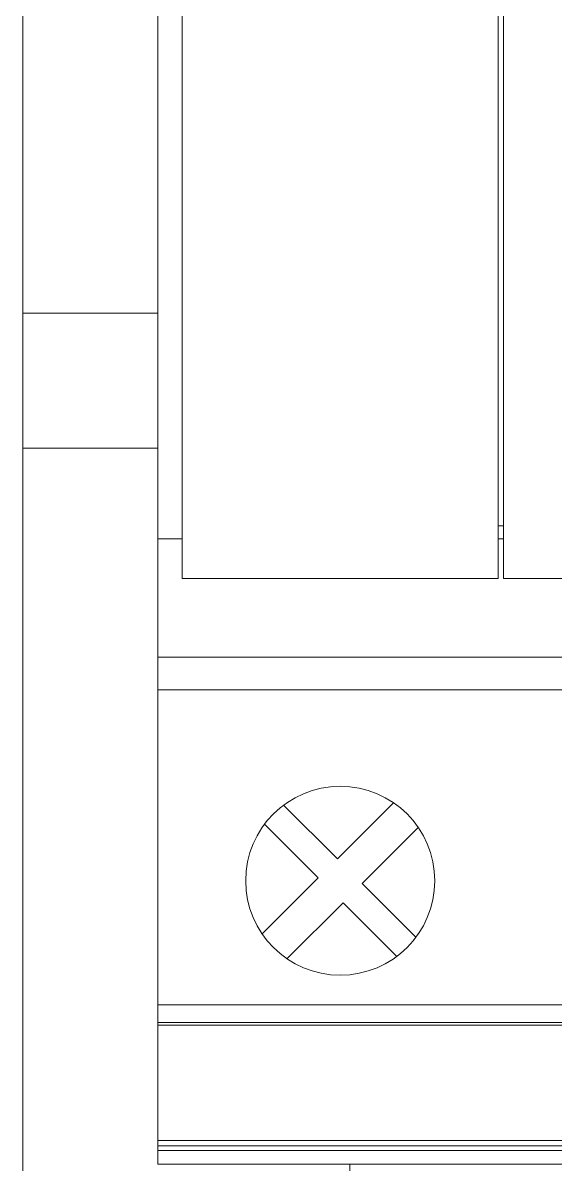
# Model space of a CAD drawing. Header units: millimetres. Extents: x 1359 to 3577, y 1333 to 3557.
# Drawn here: x 1601.07 to 1620.78, y 2722.53 to 2764.81 of the extents above; entities that cross this region are included whole.
import ezdxf

# ---------------------------------------------------------------- set-up
doc = ezdxf.new("R2010")
doc.units = ezdxf.units.MM
doc.layers.add('000-PI-Oprema', color=30, linetype='Continuous', lineweight=5)
doc.layers.add('002-PI-Kabelska kanalica', color=150, linetype='Continuous')

# ---------------------------------------------------------------- blocks, each defined once
blk = doc.blocks.new('PXC.surge - 2907874')
at = {"color": 0, "linetype": 'ByBlock', "lineweight": 0, "ltscale": 0.25}
blk.add_lwpolyline([(0, 89.8), (14.15, 89.8), (14.15, 96.459), (15.514, 96.459), (18.5, 97.259), (18.5, 97.859), (25.25, 97.859), (25.4, 97.859), (25.4, 0), (18.3, 0), (18.3, -0.4), (7.1, -0.4), (7.1, 0), (0, 0), (0, 89.8), (14.15, 89.8), (14.15, 96.459), (14.15, 94.512), (14.15, 94.512), (14.15, 94.512)], dxfattribs=at)
at = {"layer": '000-PI-Oprema', "color": 0, "linetype": 'ByBlock', "lineweight": 0}
for p, q in [((0, 66.15), (0, 23.65)), ((0.9, 22.5), (0.9, 43.164)), ((12.6, 22.5), (12.6, 43.164)), ((12.8, 22.5), (12.8, 43.164)), ((0, 26.9), (0, 26.9)), ((0, 23.65), (0, 23.17)), ((0, 23.65), (0, 23.65)), ((0.9, 23.65), (0.9, 23.65)), ((0.9, 23.55), (0.9, 23.55)), ((12.8, 23.65), (12.6, 23.65)), ((12.6, 23.65), (12.6, 23.65)), ((12.6, 23.55), (12.6, 23.55)), ((12.8, 23.65), (12.8, 23.65)), ((0, 18.788), (0, 23.17)), ((0.9, 23.17), (0, 23.17)), ((12.8, 23.17), (12.6, 23.17)), ((0.9, 21.7), (0.9, 22.5)), ((0.9, 22.5), (0.9, 22.5)), ((12.6, 22.5), (12.6, 22.5)), ((12.6, 22.5), (12.6, 21.7)), ((12.8, 21.7), (12.8, 22.5)), ((12.8, 22.5), (12.8, 22.5)), ((12.6, 21.7), (0.9, 21.7)), ((0.9, 21.7), (0.9, 21.7)), ((12.6, 21.7), (12.6, 21.7)), ((12.8, 21.7), (12.8, 21.7)), ((24.5, 21.7), (12.8, 21.7)), ((0, 17.57), (0, 18.788)), ((0, 18.788), (25.4, 18.788)), ((0, 0), (0, 17.57)), ((0, 17.57), (25.4, 17.57)), ((6.75, 14), (6.75, 14)), ((6.644, 11.313), (4.654, 13.303)), ((4.654, 13.303), (4.654, 13.303)), ((8.722, 13.391), (6.644, 11.313)), ((8.722, 13.391), (8.722, 13.391)), ((3.947, 12.596), (3.947, 12.596)), ((3.947, 12.596), (5.937, 10.606)), ((7.563, 10.394), (9.641, 12.472)), ((9.641, 12.472), (9.641, 12.472)), ((6.644, 11.313), (6.644, 11.313)), ((5.937, 10.606), (3.859, 8.528)), ((5.937, 10.606), (5.937, 10.606)), ((9.553, 8.404), (7.563, 10.394)), ((7.563, 10.394), (7.563, 10.394)), ((4.778, 7.609), (6.856, 9.687)), ((6.856, 9.687), (6.856, 9.687)), ((6.856, 9.687), (8.846, 7.697)), ((3.859, 8.528), (3.859, 8.528)), ((9.553, 8.404), (9.553, 8.404)), ((8.846, 7.697), (8.846, 7.697)), ((4.778, 7.609), (4.778, 7.609)), ((0, 5.908), (25.4, 5.908)), ((0, 5.247), (25.4, 5.247)), ((0, 5.151), (25.4, 5.151)), ((25.4, 0.872), (0, 0.872)), ((0, 0.679), (25.4, 0.679)), ((0, 0.504), (25.4, 0.504)), ((0, 0), (25.4, 0))]:
    blk.add_line(p, q, dxfattribs=at)
for start, end in [(90, 270), (270, 90)]:
    blk.add_arc((6.75, 10.5), 3.5, start, end, dxfattribs=at)
blk = doc.blocks.new('*U53')
at = {"layer": '002-PI-Kabelska kanalica', "color": 0, "linetype": 'ByBlock', "lineweight": 0}
blk.add_line((80, -100), (80, 1572), dxfattribs=at)

msp = doc.modelspace()

# ---------------------------------------------------------------- linework, layer by layer
at = {"layer": '002-PI-Kabelska kanalica', "color": 0, "linetype": 'ByBlock', "lineweight": 0, "ltscale": 0.25}
for points in [[(1601.071, 2784.056), (1601.071, 2749.056), (1606.071, 2749.056)], [(1601.071, 2754.056), (1606.071, 2754.056)]]:
    msp.add_lwpolyline(points, dxfattribs=at)

# ---------------------------------------------------------------- block references
at = {"layer": '002-PI-Kabelska kanalica', "color": 0, "linetype": 'ByBlock', "lineweight": 0, "xscale": -1, "rotation": 180}
msp.add_blockref('*U53', (1521.071, 3251.556), dxfattribs=at)
at = {"layer": '002-PI-Kabelska kanalica', "color": 0, "linetype": 'ByBlock', "lineweight": 0}
msp.add_blockref('PXC.surge - 2907874', (1606.071, 2722.531), dxfattribs=at)

doc.saveas('drawing.dxf')
